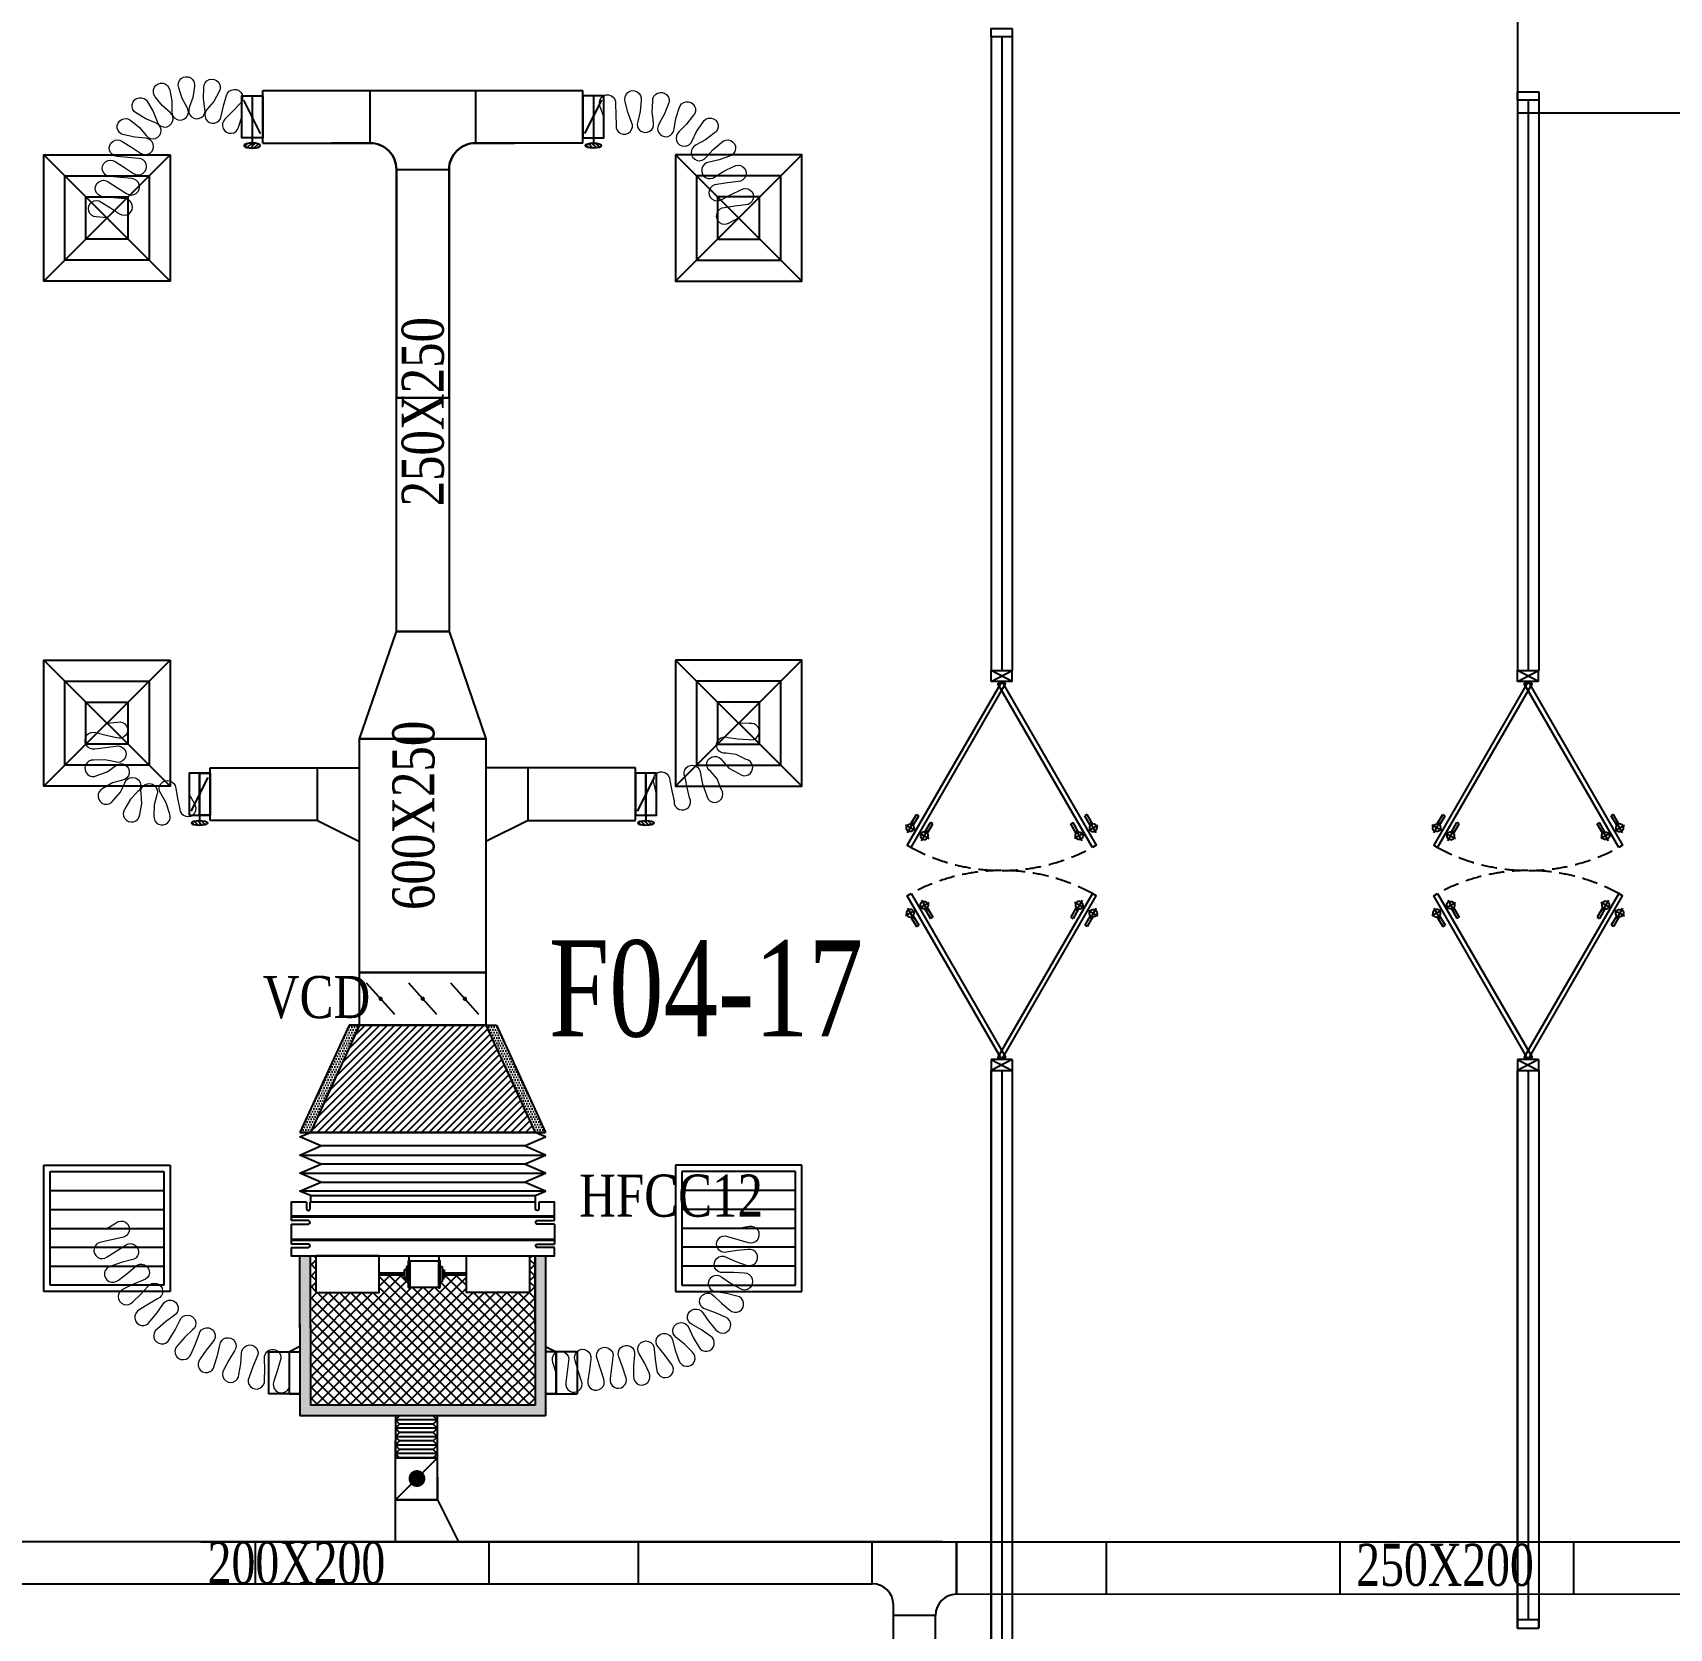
# Model space of a CAD drawing. Header units: metres. Extents: x 352651 to 1421851, y -87441 to -24441.
# Drawn here: x 642230 to 650002, y -48460 to -40880 of the extents above; entities that cross this region are included whole.
import ezdxf
from ezdxf.enums import TextEntityAlignment as Align

# ---------------------------------------------------------------- set-up
doc = ezdxf.new("R2010")
doc.units = ezdxf.units.M
doc.header["$LTSCALE"] = 300
doc.header["$MEASUREMENT"] = 0
doc.linetypes.add('DASHED2', pattern=[0.375, 0.25, -0.125])
for name, color, linetype in [('bat noi mem', 4, 'CONTINUOUS'), ('CUA', 8, 'CONTINUOUS'), ('CUAGIO', 2, 'CONTINUOUS'), ('KHUAT', 8, 'DASHED2'), ('KT', 1, 'CONTINUOUS'), ('thiet bi', 11, 'CONTINUOUS'), ('vach', 6, 'CONTINUOUS')]:
    doc.layers.add(name, color=color, linetype=linetype)
doc.layers.add('noi mem', color=5, linetype='BATTING', lineweight=0)
doc.styles.add('PHU', font='vntimeh.shx', dxfattribs={"width": 0.8})
doc.styles.add('ROMANS', font='romans.shx', dxfattribs={"width": 0.75, "bigfont": 'romancvn.shx'})
doc.linetypes.add('BATTING', pattern='A,0.0001,-0.1,[134,ltypeshp.shx,S=0.1,R=0,X=-0.1,Y=0],-0.2,[134,ltypeshp.shx,S=0.1,R=180,X=0.1,Y=0],-0.1', length=0.4001)
pattern_1 = [(0, (182895.673, -331379.217), (6.25, 12.5), [0, -12.5])]

# ---------------------------------------------------------------- blocks, each defined once
blk = doc.blocks.new('cot1')
at = {"layer": 'vach'}
blk.add_lwpolyline([(-400, -400), (400, -400), (400, 400), (-400, 400)], close=True, dxfattribs=at)
blk = doc.blocks.new('SAD')
at = {"layer": 'CUAGIO', "color": 8}
for p, q in [((-300, -300), (300, 300)), ((300, -300), (-300, 300))]:
    blk.add_line(p, q, dxfattribs=at)
at = {"layer": 'CUAGIO'}
blk.add_lwpolyline([(300, -300), (300, 300), (-300, 300), (-300, -300)], close=True, dxfattribs=at)
at = {"layer": 'CUAGIO', "color": 8}
for points in [[(200, -200), (200, 200), (-200, 200), (-200, -200)], [(100, -100), (100, 100), (-100, 100), (-100, -100)]]:
    blk.add_lwpolyline(points, close=True, dxfattribs=at)
blk = doc.blocks.new('SAG')
at = {"layer": 'CUAGIO'}
for p, q in [((-300, 300), (-300, -300)), ((300, 300), (-300, 300)), ((300, -300), (300, 300)), ((-300, -300), (300, -300))]:
    blk.add_line(p, q, dxfattribs=at)
at = {"layer": 'CUAGIO', "color": 8}
for p, q in [((-270, 270), (-270, -270)), ((270, 270), (-270, 270)), ((-180, -270), (-180, 270)), ((-90, -270), (-90, 270)), ((0, -270), (0, 270)), ((90, -270), (90, 270)), ((180, -270), (180, 270)), ((270, -270), (270, 270)), ((-270, -270), (270, -270))]:
    blk.add_line(p, q, dxfattribs=at)
blk = doc.blocks.new('1-van gio D200')
at = {"layer": 'CUAGIO'}
h = blk.add_hatch(dxfattribs=at)
h.set_pattern_fill('ANSI31', color=256, scale=100, style=0)
edge = h.paths.add_edge_path()
edge.add_ellipse((486127, -58494), major_axis=(-38.1, 0), ratio=0.310482, start_angle=0, end_angle=360, ccw=False)
for p, q in [((486167, -58437.3), (486087.1, -58277.5)), ((486127, -58257.4), (486127, -58494))]:
    blk.add_line(p, q, dxfattribs=at)
at = {"layer": 'CUAGIO', "const_width": 3}
for points in [[(486127, -58457.4), (486177, -58457.4), (486177, -58257.4), (486077, -58257.4), (486077, -58457.4), (486127, -58457.4)], [(486167, -58437.3), (486087.1, -58277.5)], [(486127, -58257.4), (486127, -58494)]]:
    blk.add_lwpolyline(points, dxfattribs=at)
at = {"layer": 'CUAGIO'}
blk.add_lwpolyline([(486177, -58457.4), (486077, -58457.4), (486077, -58257.4), (486177, -58257.4)], close=True, dxfattribs=at)
at = {"layer": 'CUAGIO', "const_width": 5.35}
blk.add_lwpolyline([(486130.7, -58357.4, -1), (486123.3, -58357.4, -1)], format="xyb", close=True, dxfattribs=at)
at = {"layer": 'CUAGIO', "extrusion": (0, 0, -1)}
blk.add_ellipse((486127, -58494), major_axis=(-38.1, 0), ratio=0.310482, start_param=-1.570796, end_param=4.712389, dxfattribs=at)
blk = doc.blocks.new('bac noi mem')
at = {"layer": 'bat noi mem'}
for p, q in [((493886.7, -64673), (493866.7, -64693)), ((494066.7, -64693), (493866.7, -64693)), ((493866.7, -64693), (493886.7, -64713)), ((493886.7, -64713), (493866.7, -64733)), ((494066.7, -64733), (493866.7, -64733)), ((493866.7, -64733), (493886.7, -64753)), ((494046.7, -64673), (493886.7, -64673)), ((494046.7, -64713), (493886.7, -64713)), ((494046.7, -64673), (494066.7, -64693)), ((494066.7, -64693), (494046.7, -64713)), ((494046.7, -64713), (494066.7, -64733)), ((494066.7, -64733), (494046.7, -64753)), ((493886.7, -64753), (493866.7, -64773)), ((494066.7, -64773), (493866.7, -64773)), ((493866.7, -64773), (493886.7, -64793)), ((493886.7, -64793), (493866.7, -64813)), ((494066.7, -64813), (493866.7, -64813)), ((493866.7, -64813), (493886.7, -64833)), ((494046.7, -64753), (493886.7, -64753)), ((494046.7, -64793), (493886.7, -64793)), ((494046.7, -64753), (494066.7, -64773)), ((494066.7, -64773), (494046.7, -64793)), ((494046.7, -64793), (494066.7, -64813)), ((494066.7, -64813), (494046.7, -64833)), ((493886.7, -64833), (493866.7, -64853)), ((494066.7, -64853), (493866.7, -64853)), ((493866.7, -64853), (493886.7, -64873)), ((494046.7, -64833), (493886.7, -64833)), ((494046.7, -64873), (493886.7, -64873)), ((494046.7, -64833), (494066.7, -64853)), ((494066.7, -64853), (494046.7, -64873))]:
    blk.add_line(p, q, dxfattribs=at)

msp = doc.modelspace()

# ---------------------------------------------------------------- hatches: boundary and pattern name
at = {"layer": 'CUAGIO'}
h = msp.add_hatch(dxfattribs=at)
h.set_pattern_fill('DOTS', color=256, scale=200, style=0)
h.set_pattern_definition(pattern_1)
h.paths.add_polyline_path([(643548.6, -46104.1), (643498.6, -46104.1), (643732.1, -45594.1), (643782.1, -45594.1)])
h = msp.add_hatch(dxfattribs=at)
h.set_pattern_fill('ANSI31', color=256, scale=200, style=0)
h.set_pattern_definition([(45, (-181458.12, -88941.384), (-17.6776695, 17.6776695), [])])
h.paths.add_polyline_path([(644382.1, -45594.1), (643782.1, -45594.1), (643548.6, -46104.1), (644615.6, -46104.1)])
h = msp.add_hatch(dxfattribs=at)
h.set_pattern_fill('DOTS', color=256, scale=200, style=0)
h.set_pattern_definition(pattern_1)
h.paths.add_polyline_path([(644382.1, -45594.1), (644432.1, -45594.1), (644665.6, -46104.1), (644615.6, -46104.1)])
h = msp.add_hatch(dxfattribs=at)
h.set_pattern_fill('DOTS', color=2, scale=200, style=0)
h.set_pattern_definition([(0, (92988.365, 10035.894), (6.25, 12.5), [0, -12.5])])
h.paths.add_polyline_path([(644665.6, -46689.6), (644615.6, -46689.6), (644615.6, -47399.6), (643548.6, -47399.6), (643548.6, -47016.9), (643548.6, -46689.6), (643498.6, -46689.6), (643498.6, -47031.9), (643498.6, -47449.6), (644665.6, -47449.6)])
at = {"layer": 'CUAGIO', "ltscale": 1.5}
h = msp.add_hatch(dxfattribs=at)
h.set_pattern_fill('ANSI37', color=9, scale=300, angle=360, style=0)
h.set_pattern_definition([(45, (176703.714, -539.95), (-26.5165043, 26.5165043), []), (135, (176703.714, -539.95), (-26.5165043, -26.5165043), [])])
h.paths.add_polyline_path([(644615.6, -47399.6), (644615.6, -46689.6), (644589.6, -46689.6), (644589.6, -46864.6), (644289.6, -46864.6), (644289.6, -46781.6), (644184.3, -46781.6), (644184.3, -46797.3), (644173.8, -46797.3), (644173.8, -46813.1), (644163.9, -46813.1), (644163.9, -46838, -1), (644157.4, -46840.1), (644021.2, -46840.1, -1), (644014.8, -46838), (644014.8, -46813.1), (644004.9, -46813.1), (644004.9, -46797.3), (643994.3, -46797.3), (643994.3, -46781.6), (643874.7, -46781.6), (643874.7, -46864.6), (643574.7, -46864.6), (643574.7, -46689.6), (643548.6, -46689.6), (643548.6, -47031.9), (643548.6, -47399.6)])

# ---------------------------------------------------------------- linework, layer by layer
at = {"layer": 'bat noi mem'}
for p, q in [((643548.6, -46104.1), (644615.6, -46104.1)), ((644615.6, -46104.1), (643548.6, -46104.1)), ((644565.6, -46168.4), (643598.6, -46168.4)), ((643498.6, -46211.2), (644665.6, -46211.2)), ((643498.6, -46296.9), (644665.6, -46296.9)), ((644565.6, -46254.1), (643598.6, -46254.1)), ((644665.6, -46382.7), (643498.6, -46382.7)), ((643598.6, -46339.8), (644565.6, -46339.8))]:
    msp.add_line(p, q, dxfattribs=at)
for points in [[(643548.6, -46404.1), (643498.6, -46382.7), (643598.6, -46339.8), (643498.6, -46296.9), (643598.6, -46254.1), (643498.6, -46211.2), (643598.6, -46168.4), (643498.6, -46125.5), (643548.6, -46104.1)], [(644615.6, -46404.1), (644665.6, -46382.7), (644565.6, -46339.8), (644665.6, -46296.9), (644565.6, -46254.1), (644665.6, -46211.2), (644565.6, -46168.4), (644665.6, -46125.5), (644615.6, -46104.1)]]:
    msp.add_lwpolyline(points, dxfattribs=at)
at = {"layer": 'CUA', "linetype": 'Continuous'}
for p, q in [((646782.1, -40899.6), (646782.1, -43909.6)), ((646832.1, -40899.6), (646832.1, -43909.6)), ((646882.1, -40899.6), (646882.1, -43909.6)), ((649282.1, -41199.6), (649282.1, -43909.6)), ((649332.1, -41199.6), (649332.1, -43909.6)), ((649382.1, -41199.6), (649382.1, -43909.6)), ((646782.1, -48859.6), (646782.1, -45809.6)), ((646782.1, -45809.6), (646782.1, -48859.6)), ((646832.1, -45809.6), (646832.1, -48819.6)), ((646882.1, -45809.6), (646882.1, -48859.6)), ((649282.1, -48459.6), (649282.1, -45809.6)), ((649282.1, -45809.6), (649282.1, -48459.6)), ((649332.1, -45809.6), (649332.1, -48419.6)), ((649382.1, -45809.6), (649382.1, -48459.6))]:
    msp.add_line(p, q, dxfattribs=at)
at = {"layer": 'CUA'}
for p, q in [((646782.1, -43909.6), (646881.7, -43909.6)), ((646881.7, -43962.3), (646782.1, -43909.6)), ((646782.1, -43962.3), (646881.7, -43909.6)), ((646782.1, -43962.3), (646782.1, -43909.6)), ((646881.7, -43962.3), (646881.7, -43909.6)), ((649282.1, -43909.6), (649381.7, -43909.6)), ((649381.7, -43962.3), (649282.1, -43909.6)), ((649282.1, -43962.3), (649381.7, -43909.6)), ((649282.1, -43962.3), (649282.1, -43909.6)), ((649381.7, -43962.3), (649381.7, -43909.6)), ((646881.7, -43962.3), (646782.1, -43962.3)), ((649381.7, -43962.3), (649282.1, -43962.3)), ((646400.5, -44638.5), (646426.5, -44593.5)), ((646411.3, -44644.7), (646437.3, -44599.7)), ((646426.5, -44593.5), (646437.3, -44599.7)), ((647237.3, -44593.5), (647226.5, -44599.7)), ((647252.5, -44644.7), (647226.5, -44599.7)), ((647263.3, -44638.5), (647237.3, -44593.5)), ((648900.5, -44638.5), (648926.5, -44593.5)), ((648911.3, -44644.7), (648937.3, -44599.7)), ((648926.5, -44593.5), (648937.3, -44599.7)), ((649737.3, -44593.5), (649726.5, -44599.7)), ((649752.5, -44644.7), (649726.5, -44599.7)), ((649763.3, -44638.5), (649737.3, -44593.5)), ((646419.9, -44669.5), (646374.9, -44643.5)), ((646383.6, -44680.4), (646412.5, -44630.2)), ((646441.5, -44681.9), (646486.4, -44707.9)), ((646450.2, -44718.8), (646479.1, -44668.7)), ((646467.2, -44677), (646493.1, -44631.9)), ((646478, -44683.2), (646503.9, -44638.2)), ((646503.9, -44638.2), (646493.1, -44631.9)), ((647159.9, -44638.2), (647170.7, -44631.9)), ((647185.9, -44683.2), (647159.9, -44638.2)), ((647196.7, -44677), (647170.7, -44631.9)), ((647222.4, -44681.9), (647177.4, -44707.9)), ((647213.7, -44718.8), (647184.7, -44668.7)), ((647244, -44669.5), (647288.9, -44643.5)), ((647280.3, -44680.4), (647251.3, -44630.2)), ((648919.9, -44669.5), (648874.9, -44643.5)), ((648883.6, -44680.4), (648912.5, -44630.2)), ((648941.5, -44681.9), (648986.4, -44707.9)), ((648950.2, -44718.8), (648979.1, -44668.7)), ((648967.2, -44677), (648993.1, -44631.9)), ((648978, -44683.2), (649003.9, -44638.2)), ((649003.9, -44638.2), (648993.1, -44631.9)), ((649659.9, -44638.2), (649670.7, -44631.9)), ((649685.9, -44683.2), (649659.9, -44638.2)), ((649696.7, -44677), (649670.7, -44631.9)), ((649722.4, -44681.9), (649677.4, -44707.9)), ((649713.7, -44718.8), (649684.7, -44668.7)), ((649744, -44669.5), (649788.9, -44643.5)), ((649780.3, -44680.4), (649751.3, -44630.2)), ((646450.2, -45000.3), (646479.1, -45050.5)), ((647213.7, -45000.3), (647184.7, -45050.5)), ((648950.2, -45000.3), (648979.1, -45050.5)), ((649713.7, -45000.3), (649684.7, -45050.5)), ((646419.9, -45049.7), (646374.9, -45075.6)), ((646383.6, -45038.8), (646412.5, -45088.9)), ((646411.3, -45074.4), (646437.3, -45119.4)), ((646441.5, -45037.2), (646486.4, -45011.3)), ((646467.2, -45042.2), (646493.1, -45087.2)), ((646478, -45035.9), (646503.9, -45081)), ((647185.9, -45035.9), (647159.9, -45081)), ((647196.7, -45042.2), (647170.7, -45087.2)), ((647222.4, -45037.2), (647177.4, -45011.3)), ((647252.5, -45074.4), (647226.5, -45119.4)), ((647244, -45049.7), (647288.9, -45075.6)), ((647280.3, -45038.8), (647251.3, -45088.9)), ((648919.9, -45049.7), (648874.9, -45075.6)), ((648883.6, -45038.8), (648912.5, -45088.9)), ((648911.3, -45074.4), (648937.3, -45119.4)), ((648941.5, -45037.2), (648986.4, -45011.3)), ((648967.2, -45042.2), (648993.1, -45087.2)), ((648978, -45035.9), (649003.9, -45081)), ((649685.9, -45035.9), (649659.9, -45081)), ((649696.7, -45042.2), (649670.7, -45087.2)), ((649722.4, -45037.2), (649677.4, -45011.3)), ((649752.5, -45074.4), (649726.5, -45119.4)), ((649744, -45049.7), (649788.9, -45075.6)), ((649780.3, -45038.8), (649751.3, -45088.9)), ((646400.5, -45080.6), (646426.5, -45125.7)), ((646426.5, -45125.7), (646437.3, -45119.4)), ((646503.9, -45081), (646493.1, -45087.2)), ((647159.9, -45081), (647170.7, -45087.2)), ((647237.3, -45125.7), (647226.5, -45119.4)), ((647263.3, -45080.6), (647237.3, -45125.7)), ((648900.5, -45080.6), (648926.5, -45125.7)), ((648926.5, -45125.7), (648937.3, -45119.4)), ((649003.9, -45081), (648993.1, -45087.2)), ((649659.9, -45081), (649670.7, -45087.2)), ((649737.3, -45125.7), (649726.5, -45119.4)), ((649763.3, -45080.6), (649737.3, -45125.7)), ((646881.7, -45756.8), (646782.1, -45756.8)), ((646881.7, -45756.8), (646782.1, -45809.6)), ((646782.1, -45756.8), (646881.7, -45809.6)), ((646782.1, -45756.8), (646782.1, -45809.6)), ((646881.7, -45756.8), (646881.7, -45809.6)), ((649381.7, -45756.8), (649282.1, -45756.8)), ((649381.7, -45756.8), (649282.1, -45809.6)), ((649282.1, -45756.8), (649381.7, -45809.6)), ((649282.1, -45756.8), (649282.1, -45809.6)), ((649381.7, -45756.8), (649381.7, -45809.6)), ((646782.1, -45809.6), (646881.7, -45809.6)), ((649282.1, -45809.6), (649381.7, -45809.6))]:
    msp.add_line(p, q, dxfattribs=at)
at = {"layer": 'CUA', "linetype": 'Continuous'}
for points in [[(646882.1, -40859.6), (646882.1, -40899.6), (646782.1, -40899.6), (646782.1, -40859.6)], [(649382.1, -41159.6), (649382.1, -41199.6), (649282.1, -41199.6), (649282.1, -41159.6)], [(649382.1, -48459.6), (649382.1, -48419.6), (649282.1, -48419.6), (649282.1, -48459.6)], [(649382.1, -48459.6), (649382.1, -48419.6), (649282.1, -48419.6), (649282.1, -48459.6)]]:
    msp.add_lwpolyline(points, close=True, dxfattribs=at)
at = {"layer": 'CUA'}
for points in [[(646401.6, -44749.9), (646850.2, -43972.9), (646831.9, -43962.3), (646383.3, -44739.4)], [(647262.2, -44749.9), (646813.6, -43972.9), (646831.9, -43962.3), (647280.5, -44739.4)], [(648901.6, -44749.9), (649350.2, -43972.9), (649331.9, -43962.3), (648883.3, -44739.4)], [(649762.2, -44749.9), (649313.6, -43972.9), (649331.9, -43962.3), (649780.5, -44739.4)], [(646401.6, -44969.2), (646850.2, -45746.2), (646831.9, -45756.8), (646383.3, -44979.8)], [(647262.2, -44969.2), (646813.6, -45746.2), (646831.9, -45756.8), (647280.5, -44979.8)], [(648901.6, -44969.2), (649350.2, -45746.2), (649331.9, -45756.8), (648883.3, -44979.8)], [(649762.2, -44969.2), (649313.6, -45746.2), (649331.9, -45756.8), (649780.5, -44979.8)]]:
    msp.add_lwpolyline(points, close=True, dxfattribs=at)
for centre, major_axis in [((646397.4, -44656.5), (4.7, -17.6)), ((647199.9, -44694.9), (17.6, -4.7)), ((648897.4, -44656.5), (4.7, -17.6)), ((649699.9, -44694.9), (17.6, -4.7)), ((646464, -45024.2), (-17.6, 4.7)), ((647266.5, -45062.7), (-4.7, 17.6)), ((648964, -45024.2), (-17.6, 4.7)), ((649766.5, -45062.7), (-4.7, 17.6))]:
    msp.add_ellipse(centre, major_axis=major_axis, ratio=1, dxfattribs=at)
at = {"layer": 'CUA', "extrusion": (0, 0, -1)}
for centre, major_axis in [((646464, -44694.9), (-17.6, -4.7)), ((647266.5, -44656.5), (-4.7, -17.6)), ((648964, -44694.9), (-17.6, -4.7)), ((649766.5, -44656.5), (-4.7, -17.6)), ((646397.4, -45062.7), (4.7, 17.6)), ((647199.9, -45024.2), (17.6, 4.7)), ((648897.4, -45062.7), (4.7, 17.6)), ((649699.9, -45024.2), (17.6, 4.7))]:
    msp.add_ellipse(centre, major_axis=major_axis, ratio=1, dxfattribs=at)
at = {"layer": 'CUAGIO'}
for p, q in [((643322.1, -41404.1), (643322.1, -41154.1)), ((643832.1, -41404.1), (643832.1, -41154.1)), ((644332.1, -41154.1), (644332.1, -41404.1)), ((644842.1, -41404.1), (644842.1, -41154.1)), ((643957.1, -41529.1), (644207.1, -41529.1)), ((643072.1, -44622.2), (643072.1, -44372.2)), ((643072.1, -44372.2), (643782.1, -44372.2)), ((643582.1, -44622.2), (643582.1, -44372.2)), ((645092.1, -44372.2), (644382.1, -44372.2)), ((644582.1, -44622.2), (644582.1, -44372.2)), ((645092.1, -44622.2), (645092.1, -44372.2)), ((643582.1, -44622.2), (643072.1, -44622.2)), ((643582.1, -44622.2), (643782.1, -44722.2)), ((644582.1, -44622.2), (644382.1, -44722.2)), ((644582.1, -44622.2), (645092.1, -44622.2)), ((644382.1, -45344.1), (643782.1, -45344.1)), ((643949.1, -45543.4), (643815.2, -45394.8)), ((644149.1, -45543.4), (644015.2, -45394.8)), ((644349.1, -45543.4), (644215.2, -45394.8)), ((643732.1, -45594.1), (643498.6, -46104.1)), ((643782.1, -45594.1), (643548.6, -46104.1)), ((643782.1, -45594.1), (643732.1, -45594.1)), ((643732.1, -45594.1), (644432.1, -45594.1)), ((643782.1, -45594.1), (643732.1, -45594.1)), ((644382.1, -45594.1), (644615.6, -46104.1)), ((644382.1, -45594.1), (644432.1, -45594.1)), ((644382.1, -45594.1), (644432.1, -45594.1)), ((644432.1, -45594.1), (644665.6, -46104.1)), ((644665.6, -46104.1), (643498.6, -46104.1)), ((643498.6, -46104.1), (644665.6, -46104.1)), ((643548.6, -46104.1), (644615.6, -46104.1)), ((644615.6, -46104.1), (643548.6, -46104.1)), ((643498.6, -47031.9), (643498.6, -46689.6)), ((643548.6, -47031.9), (643548.6, -46689.6)), ((644615.6, -47016.9), (644615.6, -46689.6)), ((643498.6, -47016.9), (643498.6, -47449.6)), ((643548.6, -47016.9), (643548.6, -47399.6)), ((644615.6, -47016.9), (644615.6, -47397.8)), ((643348.9, -47145.7), (643348.9, -47345.7)), ((643448.6, -47345.7), (643448.6, -47145.7)), ((643448.6, -47345.7), (643448.6, -47145.7)), ((644715.6, -47145.7), (644715.6, -47345.7)), ((644715.6, -47345.7), (644715.6, -47145.7)), ((644815.3, -47145.7), (644815.3, -47345.7)), ((643448.6, -47345.7), (643348.9, -47345.7)), ((644715.6, -47345.7), (644815.3, -47345.7)), ((643951.8, -47740.2), (643951.8, -47569.5)), ((643951.8, -47649.6), (644151.8, -47649.6)), ((644151.8, -47649.6), (643951.8, -47849.6)), ((643951.8, -47649.6), (644151.8, -47649.6)), ((644151.8, -47649.6), (643951.8, -47649.6)), ((644151.8, -47649.6), (643951.8, -47649.6)), ((644151.8, -47849.6), (643951.8, -47849.6)), ((644151.8, -47849.6), (644251.8, -48049.6)), ((646550.7, -48049.6), (638851.8, -48049.6)), ((646617.1, -48298.3), (646617.1, -48048.3)), ((646617.1, -48048.3), (646617.1, -48298.3)), ((647327.1, -48049.6), (647327.1, -48298.3)), ((648437.1, -48049.6), (648437.1, -48298.3)), ((649547.1, -48049.6), (649547.1, -48298.3)), ((638851.8, -48249.6), (646217.1, -48248.3)), ((650657.1, -48299.6), (646615.2, -48298.3)), ((646317.1, -52601.1), (646317.1, -48398.3)), ((646517.1, -52601.1), (646517.1, -48398.3))]:
    msp.add_line(p, q, dxfattribs=at)
at = {"layer": 'CUAGIO', "ltscale": 1.5}
msp.add_line((643322.1, -41154.1), (644842.1, -41154.1), dxfattribs=at)
at = {"layer": 'CUAGIO', "color": 2}
for p, q in [((644615.6, -46689.6), (644615.6, -47399.6)), ((644665.6, -46689.6), (644665.6, -47449.6)), ((644615.6, -47399.6), (643548.6, -47399.6)), ((644665.6, -47449.6), (643498.6, -47449.6)), ((644151.8, -47849.6), (644151.8, -47449.6)), ((643951.8, -47649.6), (644151.8, -47649.6)), ((643951.8, -48043.6), (643951.8, -47677.5)), ((644151.8, -47741.5), (644151.8, -47843.6)), ((643951.8, -47849.6), (644151.8, -47849.6)), ((643028.5, -48049.6), (650657.1, -48049.6)), ((643287.1, -48248.3), (643287.1, -48048.3)), ((644397.1, -48248.3), (644397.1, -48048.3)), ((645107.1, -48248.3), (645107.1, -48048.3)), ((646217.1, -48248.3), (646217.1, -48048.3)), ((646617.1, -48298.3), (646617.1, -48048.3)), ((646317.1, -48398.3), (646317.1, -48348.3)), ((646517.1, -48398.3), (646317.1, -48398.3))]:
    msp.add_line(p, q, dxfattribs=at)
at = {"layer": 'CUAGIO'}
for points in [[(643322.1, -41404.1), (643832.1, -41404.1, -0.414214), (643957.1, -41529.1), (643957.1, -42614.1), (644207.1, -42614.1), (644207.1, -41529.1, -0.414214), (644332.1, -41404.1), (644517.1, -41404.1)], [(644842.1, -41404.1), (644332.1, -41404.1, 0.414214), (644207.1, -41529.1), (644207.1, -42614.1), (643957.1, -42614.1), (643957.1, -41529.1, 0.414214), (643832.1, -41404.1), (643647.1, -41404.1)]]:
    msp.add_lwpolyline(points, format="xyb", dxfattribs=at)
for points in [[(643957.1, -43724.1), (643957.1, -42614.1), (644207.1, -42614.1), (644207.1, -43724.1)], [(644382.1, -44234.1), (643782.1, -44234.1), (643957.1, -43724.1), (644207.1, -43724.1)], [(643072.1, -44597.2), (643022.1, -44597.2), (643022.1, -44397.2), (643072.1, -44397.2)], [(645092.1, -44597.2), (645142.1, -44597.2), (645142.1, -44397.2), (645092.1, -44397.2)], [(643782.1, -45344.1), (644382.1, -45344.1), (644382.1, -45594.1), (643782.1, -45594.1)], [(644151.8, -47449.6), (643951.8, -47449.6), (643951.8, -47649.6), (644151.8, -47649.6)]]:
    msp.add_lwpolyline(points, close=True, dxfattribs=at)
at = {"layer": 'CUAGIO', "color": 2}
msp.add_lwpolyline([(643782.1, -44234.1), (644382.1, -44234.1), (644382.1, -45344.1), (643782.1, -45344.1)], close=True, dxfattribs=at)
at = {"layer": 'CUAGIO'}
for points, const_width in [([(643877.1, -45469.1, 1), (643887.1, -45469.1, 1)], 10), ([(644077.1, -45469.1, 1), (644087.1, -45469.1, 1)], 10), ([(644277.1, -45469.1, 1), (644287.1, -45469.1, 1)], 10), ([(644074.4, -47748.2, -1), (644034.4, -47748.2, -1)], 40)]:
    msp.add_lwpolyline(points, format="xyb", close=True, dxfattribs=dict(at, const_width=const_width))
for points in [[(643348.9, -47145.7), (643448.6, -47145.7)], [(643498.6, -47120.4), (643448.6, -47145.7)], [(643448.6, -47145.7), (643498.6, -47145.7)], [(644665.6, -47120.4), (644715.6, -47145.7)], [(644715.6, -47145.7), (644665.6, -47145.7)], [(644815.3, -47145.7), (644715.6, -47145.7)], [(643498.6, -47345.7), (643448.6, -47345.7)], [(643448.6, -47345.7), (643498.6, -47345.7)], [(644665.6, -47345.7), (644715.6, -47345.7)], [(644715.6, -47345.7), (644665.6, -47345.7)]]:
    msp.add_lwpolyline(points, dxfattribs=at)
at = {"layer": 'CUAGIO', "color": 2}
for centre, start, end in [((646217.1, -48348.3), 0, 90), ((646617.1, -48398.3), 90, 180)]:
    msp.add_arc(centre, 100, start, end, dxfattribs=at)
at = {"layer": 'KHUAT'}
for centre, start, end in [((646831.9, -43960.3), 241.40997, 298.59003), ((649331.9, -43960.3), 241.40997, 298.59003), ((646831.9, -45758.8), 61.40997, 118.59003), ((649331.9, -45758.8), 61.40997, 118.59003)]:
    msp.add_arc(centre, 899.3, start, end, dxfattribs=at)
at = {"layer": 'noi mem', "linetype": 'ByBlock', "ltscale": 1.5}
for points in [[(642582.1, -41759.6), (642530.9, -41754.7, -1.333333), (642555.4, -41683.8), (642598.7, -41711.6), (642642, -41739.4, 1.333333), (642666.5, -41668.5), (642615.3, -41663.7), (642564.1, -41658.8, -1.333333), (642588.6, -41587.9), (642631.9, -41615.7), (642675.2, -41643.5, 1.333333), (642699.7, -41572.6), (642648.4, -41567.8), (642597.2, -41562.9, -1.333333), (642621.7, -41492), (642665, -41519.8), (642708.3, -41547.6, 1.333333), (642732.8, -41476.7), (642681.6, -41471.9), (642630.4, -41467, -1.333333), (642654.9, -41396.1), (642698.2, -41423.9), (642741.4, -41451.8, 1.333333), (642766, -41381), (642714.9, -41376), (642663.5, -41364.9, -1.333333), (642695.9, -41297.3), (642736.7, -41330.3), (642769.4, -41368.7, 1.333333), (642813.1, -41307.7), (642766.2, -41289.1), (642721.7, -41261.1, -1.333333), (642775.3, -41208.6), (642802.4, -41253.6), (642820, -41300.8, 1.333333), (642881.9, -41258.4), (642844.2, -41224.9), (642811.9, -41183.5, -1.333333), (642880.2, -41152.4), (642890.3, -41203.9), (642890.7, -41254.3, 1.333333), (642963.4, -41235.5), (642939.3, -41191.3), (642923.2, -41141.3, -1.333333), (642997.9, -41135.4), (642989.8, -41187.3), (642973.1, -41234.8, 1.333333), (643047.7, -41241.9), (643040.3, -41192.1), (643042.1, -41139.6, -1.333333), (643114.4, -41159.5), (643089.1, -41205.6), (643057.1, -41244.5, 1.333333), (643124.9, -41276.7), (643134.9, -41227.3), (643150, -41178.1, -1.333333), (643214.5, -41216.4), (643178.5, -41253.2), (643142.6, -41290, 1.333333), (643207.1, -41328.3), (643222.1, -41279.1)], [(644942.1, -41279.1), (644924.5, -41231.5, -1.333333), (644998.2, -41217.5), (644999.2, -41268.2), (645000, -41318.7, 1.333333), (645073.8, -41305.1), (645056.4, -41257.6), (645043.9, -41207.5, -1.333333), (645118.7, -41201.5), (645114.3, -41253.1), (645102.9, -41301.4, 1.333333), (645177.7, -41306), (645172.3, -41256.6), (645174.2, -41204.9, -1.333333), (645247.7, -41219.9), (645229.2, -41268.2), (645204.8, -41311.5, 1.333333), (645275.5, -41336.6), (645283.9, -41287.6), (645300, -41238.5, -1.333333), (645366.5, -41273.2), (645335.4, -41314.5), (645300, -41349.4, 1.333333), (645361, -41393.1), (645382.6, -41348.4), (645411.7, -41305.6, -1.333333), (645466, -41357.3), (645424.7, -41388.4), (645381, -41412.2, 1.333333), (645427.5, -41471), (645460.7, -41434), (645500.5, -41400.9, -1.333333), (645538.3, -41465.7), (645490, -41484.1), (645441.5, -41494.9, 1.333333), (645469.9, -41564.3), (645512, -41537.9), (645557.2, -41514.7, -1.333333), (645579.8, -41586.2), (645529.6, -41593.3), (645479.4, -41600.3, 1.333333), (645502, -41671.8), (645547.1, -41648.7), (645592.2, -41625.6, -1.333333), (645614.8, -41697.1), (645564.6, -41704.1), (645514.4, -41711.2, 1.333333), (645537, -41782.7), (645582.1, -41759.6)], [(642582.1, -44159.6), (642632.6, -44154.4, -1.333333), (642627.8, -44229.3), (642578.4, -44217.7), (642529, -44206.1, 1.333333), (642524.2, -44280.9), (642574.7, -44275.8), (642624.1, -44269.1, -1.333333), (642621.4, -44344.1), (642572.6, -44333.9), (642520.1, -44335.3, 1.333333), (642534, -44409), (642583.4, -44391), (642623.2, -44362.6, -1.333333), (642655.5, -44430.4), (642608.4, -44443.4), (642563.3, -44470.4, 1.333333), (642611.7, -44527.7), (642645.9, -44487.8), (642666.6, -44443.5, -1.333333), (642728, -44486.6), (642693.4, -44521.1), (642667.4, -44566.8, 1.333333), (642737.8, -44592.9), (642747.9, -44541.3), (642744.1, -44492.6, -1.333333), (642818.8, -44499.9), (642805.6, -44547), (642805.5, -44599.5, 1.333333), (642879.6, -44587.6), (642863, -44537.7), (642838, -44493.9, -1.333333), (642908.5, -44468.2), (642917.7, -44517.8), (642927.5, -44567.5, 1.333333), (642997.6, -44541), (642972.1, -44497.2)], [(645192.1, -44497.2), (645181.5, -44448.4, -1.333333), (645254.8, -44432.6), (645265.2, -44481.5), (645275.5, -44530.4, 1.333333), (645348.9, -44514.6), (645338.2, -44465.7), (645327.5, -44416.9, -1.333333), (645400.8, -44401.1), (645411.2, -44450), (645429.7, -44500, 1.333333), (645499.9, -44473.5), (645480.7, -44423.7), (645449.4, -44389.3, -1.333333), (645505.3, -44339.3), (645536.1, -44374.2), (645583.5, -44398.9, 1.333333), (645617.6, -44332.1), (645569.8, -44308.1), (645522.8, -44302.6, -1.333333), (645532, -44228.1), (645579, -44234.2), (645628.9, -44236.5, 1.333333), (645632.1, -44161.5), (645582.1, -44159.6)], [(642582.1, -46559.6), (642625.4, -46533.3, -1.333333), (642653.7, -46602.7), (642604.3, -46614.1), (642555, -46625.5, 1.333333), (642583.3, -46695), (642626.5, -46668.6), (642668.5, -46641.2, -1.333333), (642698.9, -46709.8), (642650.4, -46722.5), (642601.9, -46738.7, 1.333333), (642636.6, -46805.2), (642677.6, -46774.7), (642715.8, -46742.1, -1.333333), (642754.7, -46806.2), (642708.2, -46825), (642662.2, -46847.3, 1.333333), (642705.2, -46908.8), (642741.9, -46873.2), (642775.6, -46836, -1.333333), (642822.4, -46894.6), (642778.7, -46919.2), (642735.9, -46947.2, 1.333333), (642786.4, -47002.7), (642818.3, -46962.8), (642846.9, -46921.5, -1.333333), (642900.9, -46973.6), (642860.6, -47003.7), (642821.8, -47036.9, 1.333333), (642879, -47085.5), (642905.5, -47041.8), (642928.6, -46997.2, -1.333333), (642988.8, -47042), (642952.8, -47076.9), (642918.6, -47114.9, 1.333333), (642981.5, -47155.6), (643002.2, -47108.9), (643019.4, -47061.8, -1.333333), (643084.8, -47098.4), (643053.5, -47137.7), (643024.5, -47179.7, 1.333333), (643092.1, -47212.1), (643106.6, -47163.1), (643117.6, -47114.1, -1.333333), (643187.2, -47142.1), (643161.3, -47185.1), (643137.8, -47230.5, 1.333333), (643209.1, -47253.9), (643217.2, -47203.5), (643221.8, -47153.5, -1.333333), (643294.4, -47172.3), (643274.2, -47218.2), (643256.8, -47266.3, 1.333333), (643330.4, -47280.4), (643332, -47229.3), (643331, -47178.8, -1.333333), (643405.3, -47189.3), (643390.3, -47237.6), (643375.5, -47286, 1.333333), (643449.8, -47296.3), (643448.6, -47245.7)], [(644715.6, -47245.7), (644700.1, -47196.8, -1.333333), (644774.8, -47190.2), (644768.2, -47240.9), (644761.6, -47291.7, 1.333333), (644836.3, -47285.1), (644820.8, -47236.2), (644805.3, -47187.4, -1.333333), (644880, -47180.8), (644873.4, -47231.5), (644866.8, -47282.3, 1.333333), (644941.5, -47275.7), (644925.9, -47226.8), (644910.4, -47178, -1.333333), (644985.1, -47171.3), (644978.5, -47222.1), (644971.9, -47272.9, 1.333333), (645046.6, -47266.2), (645031.1, -47217.4), (645013.7, -47169.9, -1.333333), (645088.1, -47160.2), (645083.4, -47210.6), (645083.5, -47262.4, 1.333333), (645156.7, -47246.3), (645134.9, -47199.3), (645109.5, -47155.5, -1.333333), (645181, -47132.9), (645185.3, -47183.4), (645194.4, -47234.3, 1.333333), (645263.7, -47205.5), (645234, -47163.1), (645201.2, -47124.5, -1.333333), (645267.6, -47089.7), (645280.7, -47138.6), (645298.7, -47187.1, 1.333333), (645361.8, -47146.6), (645325.1, -47110), (645286, -47077.8, -1.333333), (645345.3, -47031.8), (645366.8, -47077.7), (645393.1, -47122.3, 1.333333), (645448, -47071.3), (645405.5, -47041.8), (645361.3, -47016.9, -1.333333), (645411.6, -46961.3), (645440.8, -47002.6), (645474.5, -47041.9, 1.333333), (645519.6, -46982), (645472.5, -46960.5), (645424.7, -46943.8, -1.333333), (645464.4, -46880.1), (645500.4, -46915.7), (645540.6, -46948.4, 1.333333), (645574.4, -46881.5), (645524.3, -46868.6), (645474.2, -46860.6, -1.333333), (645502.1, -46790.9), (645543.8, -46819.6), (645589.1, -46844.8, 1.333333), (645610.6, -46772.9), (645559, -46769), (645508.4, -46770, -1.333333), (645523.5, -46696.5), (645569.6, -46717.4), (645618.6, -46734.2, 1.333333), (645627.2, -46659.7), (645575.7, -46664.9), (645525.1, -46673, -1.333333), (645529.7, -46598.1), (645578.9, -46612.3), (645628.2, -46626.4, 1.333333), (645632.7, -46551.5), (645582.1, -46559.6)]]:
    msp.add_lwpolyline(points, format="xyb", dxfattribs=at)
at = {"layer": 'thiet bi'}
for p, q in [((643548.6, -46404.1), (644615.6, -46404.1)), ((643548.6, -46404.1), (643548.6, -46435.6)), ((644615.6, -46404.1), (644615.6, -46435.6)), ((644707.6, -46501.6), (643456.6, -46501.6)), ((644707.6, -46506.6), (643456.6, -46506.6)), ((644707.6, -46612.6), (643456.6, -46612.6)), ((644707.6, -46617.6), (643456.6, -46617.6)), ((644018, -46711.7), (644018, -46689.6)), ((644160.7, -46711.7), (644160.7, -46689.6)), ((643994.3, -46772.5), (643874.7, -46772.5)), ((643874.7, -46772.5), (643874.7, -46781.6)), ((643994.3, -46781.6), (643874.7, -46781.6)), ((644004.9, -46756.9), (643994.3, -46756.9)), ((643994.3, -46756.9), (643994.3, -46797.3)), ((644014.8, -46741.1), (644004.9, -46741.1)), ((644004.9, -46741.1), (644004.9, -46813.1)), ((644021.2, -46714), (644021.2, -46840.1)), ((644157.4, -46714), (644157.4, -46840.1)), ((644163.9, -46741.1), (644173.8, -46741.1)), ((644173.8, -46741.1), (644173.8, -46813.1)), ((644173.8, -46756.9), (644184.3, -46756.9)), ((644184.3, -46756.9), (644184.3, -46797.3)), ((644289.6, -46772.5), (644184.3, -46772.5)), ((644289.6, -46781.6), (644184.3, -46781.6)), ((644004.9, -46797.3), (643994.3, -46797.3)), ((644014.8, -46813.1), (644004.9, -46813.1)), ((644163.9, -46813.1), (644173.8, -46813.1)), ((644173.8, -46797.3), (644184.3, -46797.3))]:
    msp.add_line(p, q, dxfattribs=at)
for points in [[(643530.6, -46435.6), (643456.6, -46435.6), (643456.6, -46523.1)], [(644617.6, -46435.6), (643546.6, -46435.6)], [(644707.6, -46523.1), (644707.6, -46435.6), (644633.6, -46435.6)], [(643456.6, -46539.1), (643456.6, -46634.1)], [(644707.6, -46539.1), (644707.6, -46634.1)], [(643456.6, -46650.1), (643456.6, -46689.6), (644707.6, -46689.6), (644707.6, -46650.1)]]:
    msp.add_lwpolyline(points, dxfattribs=at)
for points in [[(643530.6, -46435.6), (643530.6, -46467.6, 1), (643546.6, -46467.6), (643546.6, -46435.6)], [(644633.6, -46435.6), (644633.6, -46467.6, -1), (644617.6, -46467.6), (644617.6, -46435.6)], [(643456.6, -46539.1), (643538.6, -46539.1, 1), (643538.6, -46523.1), (643456.6, -46523.1)], [(644707.6, -46539.1), (644625.6, -46539.1, -1), (644625.6, -46523.1), (644707.6, -46523.1)], [(643456.6, -46650.1), (643538.6, -46650.1, 1), (643538.6, -46634.1), (643456.6, -46634.1)], [(644707.6, -46650.1), (644625.6, -46650.1, -1), (644625.6, -46634.1), (644707.6, -46634.1)]]:
    msp.add_lwpolyline(points, format="xyb", dxfattribs=at)
for points in [[(643574.7, -46864.6), (643874.7, -46864.6), (643874.7, -46689.6), (643574.7, -46689.6)], [(644589.6, -46864.6), (644289.6, -46864.6), (644289.6, -46689.6), (644589.6, -46689.6)], [(644163.9, -46840.1), (644014.8, -46840.1), (644014.8, -46714), (644163.9, -46714)]]:
    msp.add_lwpolyline(points, close=True, dxfattribs=at)
for centre, start, end in [((644018, -46715.1), 18.04953, 161.95047), ((644160.7, -46715.1), 18.04953, 161.95047), ((644018, -46839.1), 198.04953, 341.95047), ((644160.7, -46839.1), 198.04953, 341.95047)]:
    msp.add_arc(centre, 3.41, start, end, dxfattribs=at)

# ---------------------------------------------------------------- block references
at = {"layer": 'CUAGIO'}
for name, p in [('1-van gio D200', (157145.1, 17078.3)), ('bac noi mem', (150085.1, 17223.4))]:
    msp.add_blockref(name, p, dxfattribs=at)
at = {"layer": 'CUAGIO', "xscale": -1}
for p in [(1131019.2, 17078.3), (1129149.2, 13860.2), (1131269.2, 13860.2)]:
    msp.add_blockref('1-van gio D200', p, dxfattribs=at)
for name, p, rotation in [('SAD', (642582.1, -41759.6), 180), ('SAD', (642582.1, -44159.6), 180), ('SAG', (642582.1, -46559.6), 270)]:
    msp.add_blockref(name, p, dxfattribs=dict(at, rotation=rotation))
at = {"layer": 'CUAGIO'}
for name, p, rotation in [('SAD', (645582.1, -41759.6), 180), ('SAD', (645582.1, -44159.6), 180), ('SAG', (645582.1, -46559.6), 90)]:
    msp.add_blockref(name, p, dxfattribs=dict(at, rotation=rotation))
at = {"layer": 'vach'}
msp.add_blockref('cot1', (649682.1, -40859.6), dxfattribs=at)

# ---------------------------------------------------------------- texts
at = {"layer": 'CUAGIO', "color": 2, "style": 'PHU', "width": 0.75}
for s, p in [('200x200', (643482.1, -48248.8)), ('250x200', (648937.1, -48258))]:
    msp.add_text(s, height=200, dxfattribs=at).set_placement(p, align=Align.CENTER)
at = {"layer": 'CUAGIO', "color": 2, "char_height": 200, "attachment_point": 1, "rotation": 90, "style": 'PHU'}
for s, insert, width in [('250x250', (643981.8, -43129.7), 788.836), ('600x250', (643937.4, -45047.5), 1155.253)]:
    msp.add_mtext(s, dxfattribs=dict(at, insert=insert, width=width))
at = {"layer": 'CUAGIO', "color": 2, "char_height": 200, "attachment_point": 1, "style": 'PHU'}
for s, insert, width in [('VCD', (643322.4, -45360.7), 439.881), ('hfcc12', (644824.9, -46304), 924.737)]:
    msp.add_mtext(s, dxfattribs=dict(at, insert=insert, width=width))
at = {"layer": 'KT', "ltscale": 1.5, "insert": (644680.3, -45192), "char_height": 456.096, "width": 2517.297, "attachment_point": 1, "style": 'ROMANS'}
msp.add_mtext('{\\fTimes New Roman|b0|i0|c0|p18;F04-17}', dxfattribs=at)

doc.saveas('drawing.dxf')
